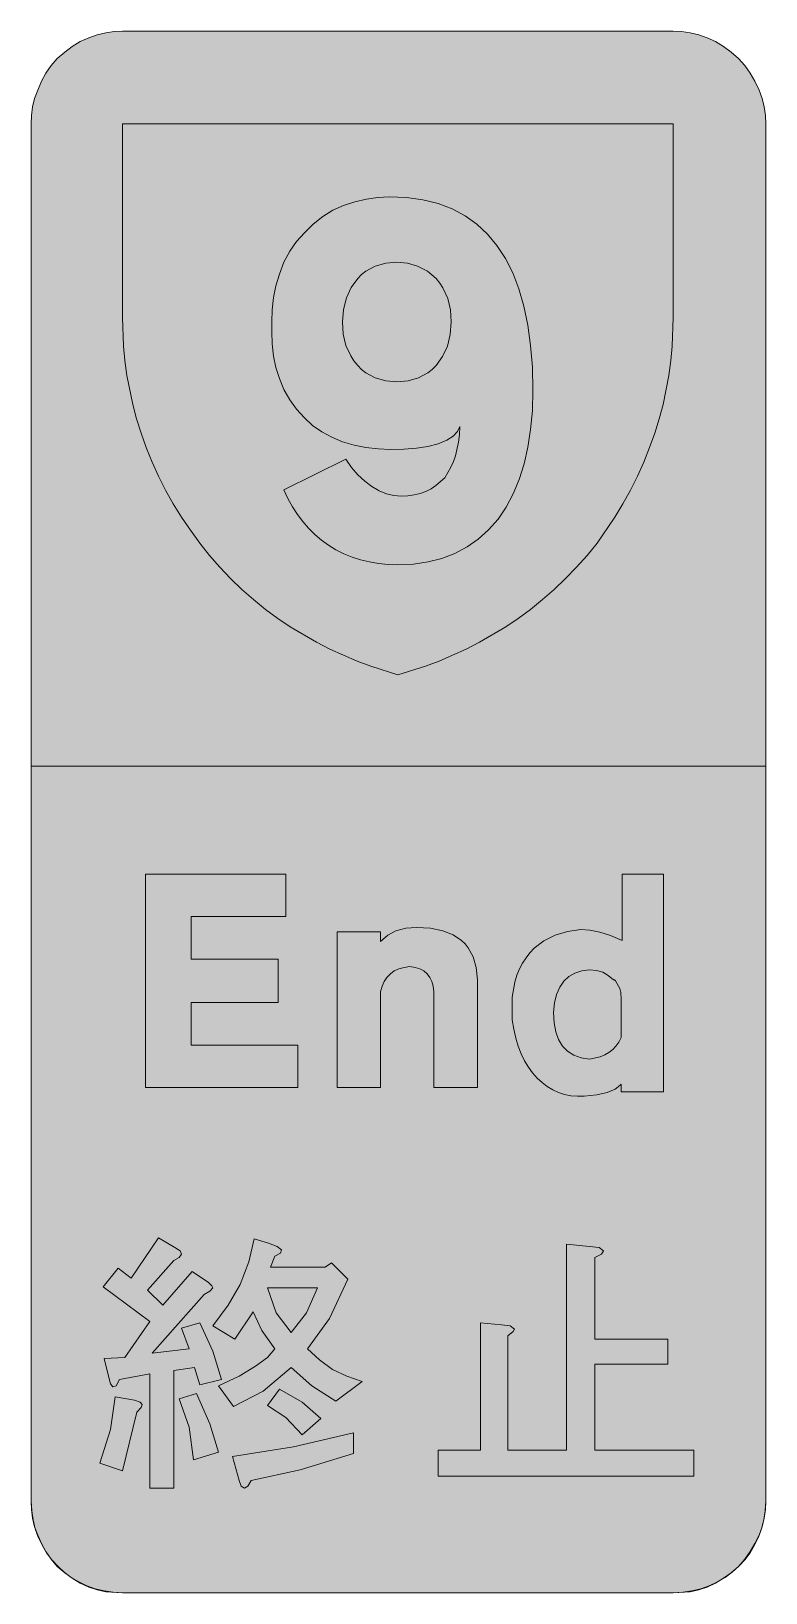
# Model space of a CAD drawing. Header units: metres. Extents: x 224 to 346, y 7 to 265.
import ezdxf

# ---------------------------------------------------------------- set-up
doc = ezdxf.new("R2010")
doc.units = ezdxf.units.M
for name, color, linetype, true_color in [('FILL_BLACK_000000', 7, 'Continuous', 0x000000), ('FILL_LIME_00FF00', 7, 'Continuous', 0x00ff00), ('FILL_WHITE_FFFFFF', 7, 'Continuous', 0xffffff), ('FILL_YELLOW_FFFF00', 7, 'Continuous', 0xffff00), ('STROKE_LIME_00FF00', 7, 'Continuous', 0x00ff00), ('STROKE_WHITE_FFFFFF', 7, 'Continuous', 0xffffff)]:
    doc.layers.add(name, color=color, linetype=linetype, true_color=true_color)

msp = doc.modelspace()

# ---------------------------------------------------------------- hatches: boundary and pattern name
at = {"layer": 'FILL_BLACK_000000', "true_color": 0x000000}
h = msp.add_hatch(color=7, dxfattribs=at)
h.dxf.hatch_style = 1
h.paths.add_polyline_path([(277.4, 192.83), (278.44, 191.63), (279.56, 190.6), (280.74, 189.72), (281.95, 189.01), (283.17, 188.5), (284.38, 188.2), (285.6, 188.1), (286.71, 188.15), (287.76, 188.3), (288.75, 188.55), (289.67, 188.89), (290.54, 189.32), (291.35, 189.85), (292.8, 191.16), (293.83, 192.89), (294.27, 193.82), (294.6, 194.76), (295.09, 197.05), (295.26, 198.3), (295.32, 199.62), (294.91, 198.82), (294.19, 198.04), (293.14, 197.34), (291.72, 196.74), (290, 196.3), (288.1, 196.02), (286.02, 195.88), (283.8, 195.84), (281.78, 195.91), (279.77, 196.13), (277.8, 196.52), (275.88, 197.1), (274.14, 197.85), (272.46, 198.74), (270.92, 199.81), (269.58, 201.06), (268.3, 202.48), (267.17, 204.03), (266.21, 205.72), (265.44, 207.54), (264.86, 209.36), (264.47, 211.27), (264.25, 213.26), (264.18, 215.28), (264.18, 216.9), (264.25, 218.92), (264.47, 220.93), (264.86, 222.9), (265.44, 224.82), (266.21, 226.77), (267.17, 228.58), (268.3, 230.21), (269.58, 231.66), (271.02, 233.07), (272.62, 234.31), (274.31, 235.36), (276.06, 236.16), (277.95, 236.76), (279.84, 237.22), (281.73, 237.5), (283.62, 237.6), (286.5, 237.47), (289.19, 237.09), (291.69, 236.46), (294.01, 235.58), (296.15, 234.45), (298.1, 233.06), (299.86, 231.43), (301.44, 229.54), (302.83, 227.41), (304.04, 225.03), (305.06, 222.4), (305.89, 219.53), (306.54, 216.4), (307.01, 213.03), (307.29, 209.42), (307.38, 205.56), (307.29, 202.27), (307.01, 199.15), (306.55, 196.21), (305.92, 193.45), (305.1, 190.88), (304.11, 188.5), (302.95, 186.31), (301.62, 184.32), (300.06, 182.55), (298.35, 181.01), (296.49, 179.71), (294.49, 178.65), (292.34, 177.82), (290.05, 177.23), (287.62, 176.88), (285.06, 176.76), (283.43, 176.81), (281.86, 176.97), (280.33, 177.23), (278.87, 177.59), (277.46, 178.05), (276.11, 178.6), (274.81, 179.25), (273.58, 180), (272.42, 180.84), (271.32, 181.77), (270.28, 182.79), (269.32, 183.9), (268.42, 185.09), (267.59, 186.37), (266.84, 187.74), (266.16, 189.18), (276.42, 194.22), (277.4, 192.83)])
h.paths.add_polyline_path([(281.3, 226.12), (279.74, 225.28), (279.04, 224.73), (278.4, 224.1), (277.32, 222.62), (276.53, 220.9), (276.05, 218.99), (275.88, 216.9), (276.02, 214.91), (276.46, 213.03), (277.25, 211.28), (277.77, 210.47), (278.4, 209.7), (279.04, 209.07), (279.74, 208.52), (281.3, 207.67), (283.03, 207.17), (284.88, 207), (286.73, 207.17), (288.46, 207.67), (290.02, 208.52), (290.72, 209.07), (291.36, 209.7), (292.44, 211.18), (293.23, 212.89), (293.71, 214.81), (293.88, 216.9), (293.74, 218.89), (293.29, 220.77), (292.51, 222.52), (291.99, 223.33), (291.36, 224.1), (289.92, 225.28), (288.32, 226.12), (286.63, 226.63), (284.88, 226.8), (283.03, 226.63), (281.3, 226.12)], flags=16)
h = msp.add_hatch(color=7, dxfattribs=at)
h.dxf.hatch_style = 1
h.paths.add_polyline_path([(250.86, 97.38), (268.5, 97.38), (268.5, 90.36), (243.3, 90.36), (243.3, 125.64), (266.52, 125.64), (266.52, 118.62), (250.86, 118.62), (250.86, 111.6), (265.26, 111.6), (265.26, 104.4), (250.86, 104.4), (250.86, 97.38)])
h = msp.add_hatch(color=7, dxfattribs=at)
h.dxf.hatch_style = 1
h.paths.add_polyline_path([(328.98, 125.64), (328.98, 89.64), (321.96, 89.64), (321.96, 90.9), (321.51, 90.46), (320.98, 90.08), (319.64, 89.51), (317.94, 89.13), (315.84, 88.92), (314.74, 88.91), (313.67, 89.01), (312.63, 89.22), (311.63, 89.55), (310.67, 89.98), (309.76, 90.52), (308.89, 91.16), (308.08, 91.91), (307.32, 92.77), (306.63, 93.72), (306, 94.78), (305.44, 95.93), (304.95, 97.18), (304.54, 98.53), (304.21, 99.98), (303.96, 101.52), (303.96, 105.3), (304.4, 107.78), (304.75, 108.91), (305.17, 109.95), (305.68, 110.93), (306.25, 111.82), (306.89, 112.64), (307.6, 113.38), (309.21, 114.62), (311.05, 115.55), (313.09, 116.17), (315.3, 116.46), (316.82, 116.36), (318.45, 116.03), (320.21, 115.47), (322.14, 114.66), (322.14, 125.64), (328.98, 125.64)])
h.paths.add_polyline_path([(321.94, 106.04), (321.78, 106.74), (321.06, 108), (320.88, 108.16), (320.7, 108.18), (319.85, 108.89), (318.92, 109.4), (317.89, 109.7), (316.74, 109.8), (315.46, 109.63), (314.32, 109.26), (313.33, 108.69), (312.49, 107.91), (311.81, 106.93), (311.3, 105.75), (310.96, 104.37), (310.8, 102.78), (310.89, 101.07), (311.17, 99.57), (311.64, 98.29), (312.28, 97.22), (313.12, 96.37), (314.14, 95.72), (315.35, 95.28), (316.74, 95.04), (318.49, 95.45), (319.26, 95.77), (319.96, 96.17), (320.58, 96.65), (321.12, 97.22), (321.58, 97.88), (321.96, 98.64), (321.96, 104.94), (321.94, 106.04)], flags=16)
h = msp.add_hatch(color=7, dxfattribs=at)
h.dxf.hatch_style = 1
h.paths.add_polyline_path([(291, 106.02), (291, 106.2), (290.88, 107.09), (290.66, 107.88), (290.33, 108.57), (289.9, 109.15), (289.35, 109.62), (288.7, 109.97), (287.93, 110.21), (287.04, 110.34), (286.08, 110.21), (285.22, 109.97), (284.46, 109.62), (283.8, 109.15), (283.24, 108.57), (282.79, 107.88), (282.43, 107.09), (282.18, 106.2), (282.18, 90.36), (274.98, 90.36), (274.98, 116.1), (282.18, 116.1), (282.18, 114.48), (283.37, 115.52), (284.7, 116.28), (286.34, 116.69), (288.12, 116.82), (290.46, 116.69), (292.48, 116.28), (294.19, 115.61), (295.59, 114.66), (296.18, 114.09), (296.69, 113.45), (297.49, 111.96), (297.99, 110.21), (298.2, 108.18), (298.2, 90.36), (291, 90.36), (291, 105.12), (291, 105.19), (291, 105.3), (291, 106.02)])
h = msp.add_hatch(color=7, dxfattribs=at)
h.dxf.hatch_style = 1
h.paths.add_polyline_path([(249.06, 63.36), (249.24, 62.82), (248.88, 62.28), (247.98, 61.74), (243.66, 56.88), (246.18, 54.36), (251.04, 59.94), (253.74, 58.14), (254.28, 57.6), (254.46, 57.24), (253.92, 56.7), (253.02, 56.16), (244.38, 46.44), (250.5, 47.16), (249.24, 50.58), (252.3, 51.48), (254.46, 46.8), (255.9, 42.12), (252.3, 41.22), (251.4, 44.1), (247.98, 43.56), (247.98, 24.12), (244.02, 24.12), (244.02, 43.02), (238.98, 42.12), (238.44, 41.04), (237.9, 40.86), (237.54, 41.4), (237.18, 42.66), (236.46, 45.54), (239.88, 45.72), (244.02, 51.66), (236.28, 57.42), (238.8, 60.48), (240.96, 58.86), (245.46, 65.52), (248.16, 63.9), (249.06, 63.36)])
h = msp.add_hatch(color=7, dxfattribs=at)
h.dxf.hatch_style = 1
h.paths.add_polyline_path([(265.8, 63.54), (265.62, 63), (264.72, 62.46), (264, 60.66), (273, 60.66), (274.08, 61.38), (276.78, 58.68), (273.72, 52.2), (270.12, 47.16), (272.1, 45.36), (274.26, 43.74), (276.6, 42.66), (279.12, 41.76), (274.8, 38.52), (270.84, 41.04), (267.42, 44.1), (262.74, 40.14), (257.88, 37.62), (255.36, 41.04), (258.78, 42.66), (261.48, 44.28), (263.46, 45.72), (264.72, 47.16), (262.56, 50.22), (261.12, 53.28), (258.06, 48.78), (254.46, 50.94), (256.98, 54.36), (258.96, 57.78), (260.4, 61.56), (261.3, 65.34), (263.64, 64.62), (265.08, 64.08), (265.8, 63.54)])
h.paths.add_polyline_path([(267.42, 49.86), (269.94, 53.1), (271.74, 57.24), (263.46, 57.24), (264.9, 53.1), (267.42, 49.86)], flags=16)
h = msp.add_hatch(color=7, dxfattribs=at)
h.dxf.hatch_style = 1
h.paths.add_polyline_path([(318.36, 63.9), (319.08, 63.36), (318.72, 62.82), (317.64, 62.28), (317.64, 48.78), (329.7, 48.78), (329.7, 44.64), (317.64, 44.64), (317.64, 30.42), (334.02, 30.42), (334.02, 26.1), (291.72, 26.1), (291.72, 30.42), (298.74, 30.42), (298.74, 51.48), (302.16, 51.12), (303.6, 50.94), (304.32, 50.4), (304.14, 50.04), (303.24, 49.32), (303.24, 30.42), (312.96, 30.42), (312.96, 64.44), (316.74, 64.08), (318.36, 63.9)])
h = msp.add_hatch(color=7, dxfattribs=at)
h.dxf.hatch_style = 1
h.paths.add_polyline_path([(242.4, 38.34), (242.76, 37.98), (242.58, 37.44), (241.86, 36.72), (239.52, 27), (235.74, 28.26), (237.54, 33.84), (238.26, 39.24), (241.5, 38.7), (242.4, 38.34)])
h = msp.add_hatch(color=7, dxfattribs=at)
h.dxf.hatch_style = 1
h.paths.add_polyline_path([(253.92, 34.74), (255.36, 30.06), (251.22, 28.8), (250.5, 34.2), (248.88, 38.88), (251.76, 39.78), (253.92, 34.74)])
h = msp.add_hatch(color=7, dxfattribs=at)
h.dxf.hatch_style = 1
h.paths.add_polyline_path([(269.22, 38.34), (272.28, 35.64), (269.22, 32.94), (266.52, 35.82), (263.46, 37.8), (265.44, 40.5), (269.22, 38.34)])
h = msp.add_hatch(color=7, dxfattribs=at)
h.dxf.hatch_style = 1
h.paths.add_polyline_path([(267.78, 30.96), (277.68, 33.3), (277.68, 29.88), (268.86, 27.18), (260.76, 25.38), (260.22, 24.48), (259.68, 24.12), (259.14, 24.48), (258.78, 25.38), (257.7, 29.34), (267.78, 30.96)])
at = {"layer": 'FILL_LIME_00FF00', "true_color": 0x00ff00}
h = msp.add_hatch(color=7, dxfattribs=at)
h.dxf.hatch_style = 1
h.paths.add_polyline_path([(224.4, 249.66), (224.44, 251.04), (224.6, 252.45), (224.93, 253.86), (225.48, 255.24), (226.09, 256.69), (226.83, 258.05), (227.71, 259.32), (228.72, 260.46), (229.94, 261.5), (231.19, 262.44), (232.52, 263.24), (233.94, 263.88), (235.32, 264.35), (236.73, 264.69), (238.14, 264.89), (239.52, 264.96), (330.6, 264.96), (331.98, 264.89), (333.39, 264.69), (334.8, 264.35), (336.18, 263.88), (337.6, 263.24), (338.92, 262.44), (340.18, 261.5), (341.4, 260.46), (342.42, 259.32), (343.31, 258.05), (344.11, 256.69), (344.82, 255.24), (345.29, 253.86), (345.63, 252.45), (345.83, 251.04), (345.9, 249.66), (345.9, 143.46), (224.4, 143.46), (224.4, 249.66)])
at = {"layer": 'FILL_WHITE_FFFFFF', "true_color": 0xffffff}
h = msp.add_hatch(color=7, dxfattribs=at)
h.dxf.hatch_style = 1
h.paths.add_polyline_path([(345.9, 143.46), (345.9, 21.96), (345.83, 20.58), (345.63, 19.17), (345.29, 17.76), (344.82, 16.38), (344.11, 14.96), (343.31, 13.64), (342.42, 12.38), (341.4, 11.16), (340.18, 10.14), (338.92, 9.25), (337.6, 8.45), (336.18, 7.74), (334.8, 7.3), (333.39, 7.02), (330.6, 6.84), (239.52, 6.84), (236.73, 7.02), (235.32, 7.3), (233.94, 7.74), (232.52, 8.45), (231.19, 9.25), (229.94, 10.14), (228.72, 11.16), (227.71, 12.38), (226.83, 13.64), (226.09, 14.96), (225.48, 16.38), (224.93, 17.76), (224.6, 19.17), (224.44, 20.58), (224.4, 21.96), (224.4, 143.46), (345.9, 143.46)])
at = {"layer": 'FILL_YELLOW_FFFF00', "true_color": 0xffff00}
h = msp.add_hatch(color=7, dxfattribs=at)
h.dxf.hatch_style = 1
h.paths.add_polyline_path([(330.6, 249.66), (330.6, 217.62), (330.44, 212.92), (330.22, 210.51), (329.88, 208.08), (328.91, 203.24), (328.29, 200.87), (327.54, 198.54), (326.68, 196.13), (325.72, 193.75), (324.66, 191.41), (323.51, 189.11), (322.27, 186.86), (320.93, 184.64), (318, 180.36), (316.34, 178.31), (314.6, 176.35), (312.79, 174.47), (310.91, 172.69), (308.98, 171), (306.99, 169.4), (304.95, 167.9), (302.88, 166.5), (298.54, 163.96), (296.32, 162.83), (294.06, 161.82), (291.87, 160.83), (289.63, 160), (285.06, 158.58), (280.56, 160), (278.33, 160.83), (276.06, 161.82), (273.8, 162.83), (271.58, 163.96), (267.24, 166.5), (265.17, 167.9), (263.13, 169.4), (261.15, 171), (259.23, 172.69), (257.38, 174.47), (255.6, 176.35), (253.9, 178.31), (252.3, 180.36), (250.73, 182.48), (249.26, 184.64), (247.9, 186.86), (246.63, 189.11), (245.47, 191.41), (244.4, 193.75), (243.44, 196.13), (242.58, 198.54), (241.83, 200.87), (241.21, 203.24), (240.24, 208.08), (239.9, 210.51), (239.68, 212.92), (239.52, 217.62), (239.52, 249.66), (330.6, 249.66)])

# ---------------------------------------------------------------- linework, layer by layer
at = {"layer": 'FILL_BLACK_000000', "lineweight": 0, "true_color": 0x000000}
for points in [[(277.4, 192.83), (278.44, 191.63), (279.56, 190.6), (280.74, 189.72), (281.95, 189.01), (283.17, 188.5), (284.38, 188.2), (285.6, 188.1), (286.71, 188.15), (287.76, 188.3), (288.75, 188.55), (289.67, 188.89), (290.54, 189.32), (291.35, 189.85), (292.8, 191.16), (293.83, 192.89), (294.27, 193.82), (294.6, 194.76), (295.09, 197.05), (295.26, 198.3), (295.32, 199.62), (294.91, 198.82), (294.19, 198.04), (293.14, 197.34), (291.72, 196.74), (290, 196.3), (288.1, 196.02), (286.02, 195.88), (283.8, 195.84), (281.78, 195.91), (279.77, 196.13), (277.8, 196.52), (275.88, 197.1), (274.14, 197.85), (272.46, 198.74), (270.92, 199.81), (269.58, 201.06), (268.3, 202.48), (267.17, 204.03), (266.21, 205.72), (265.44, 207.54), (264.86, 209.36), (264.47, 211.27), (264.25, 213.26), (264.18, 215.28), (264.18, 216.9), (264.25, 218.92), (264.47, 220.93), (264.86, 222.9), (265.44, 224.82), (266.21, 226.77), (267.17, 228.58), (268.3, 230.21), (269.58, 231.66), (271.02, 233.07), (272.62, 234.31), (274.31, 235.36), (276.06, 236.16), (277.95, 236.76), (279.84, 237.22), (281.73, 237.5), (283.62, 237.6), (286.5, 237.47), (289.19, 237.09), (291.69, 236.46), (294.01, 235.58), (296.15, 234.45), (298.1, 233.06), (299.86, 231.43), (301.44, 229.54), (302.83, 227.41), (304.04, 225.03), (305.06, 222.4), (305.89, 219.53), (306.54, 216.4), (307.01, 213.03), (307.29, 209.42), (307.38, 205.56), (307.29, 202.27), (307.01, 199.15), (306.55, 196.21), (305.92, 193.45), (305.1, 190.88), (304.11, 188.5), (302.95, 186.31), (301.62, 184.32), (300.06, 182.55), (298.35, 181.01), (296.49, 179.71), (294.49, 178.65), (292.34, 177.82), (290.05, 177.23), (287.62, 176.88), (285.06, 176.76), (283.43, 176.81), (281.86, 176.97), (280.33, 177.23), (278.87, 177.59), (277.46, 178.05), (276.11, 178.6), (274.81, 179.25), (273.58, 180), (272.42, 180.84), (271.32, 181.77), (270.28, 182.79), (269.32, 183.9), (268.42, 185.09), (267.59, 186.37), (266.84, 187.74), (266.16, 189.18), (276.42, 194.22)], [(281.3, 226.12), (279.74, 225.28), (279.04, 224.73), (278.4, 224.1), (277.32, 222.62), (276.53, 220.9), (276.05, 218.99), (275.88, 216.9), (276.02, 214.91), (276.46, 213.03), (277.25, 211.28), (277.77, 210.47), (278.4, 209.7), (279.04, 209.07), (279.74, 208.52), (281.3, 207.67), (283.03, 207.17), (284.88, 207), (286.73, 207.17), (288.46, 207.67), (290.02, 208.52), (290.72, 209.07), (291.36, 209.7), (292.44, 211.18), (293.23, 212.89), (293.71, 214.81), (293.88, 216.9), (293.74, 218.89), (293.29, 220.77), (292.51, 222.52), (291.99, 223.33), (291.36, 224.1), (289.92, 225.28), (288.32, 226.12), (286.63, 226.63), (284.88, 226.8), (283.03, 226.63)], [(250.86, 97.38), (268.5, 97.38), (268.5, 90.36), (243.3, 90.36), (243.3, 125.64), (266.52, 125.64), (266.52, 118.62), (250.86, 118.62), (250.86, 111.6), (265.26, 111.6), (265.26, 104.4), (250.86, 104.4)], [(328.98, 125.64), (328.98, 89.64), (321.96, 89.64), (321.96, 90.9), (321.51, 90.46), (320.98, 90.08), (319.64, 89.51), (317.94, 89.13), (315.84, 88.92), (314.74, 88.91), (313.67, 89.01), (312.63, 89.22), (311.63, 89.55), (310.67, 89.98), (309.76, 90.52), (308.89, 91.16), (308.08, 91.91), (307.32, 92.77), (306.63, 93.72), (306, 94.78), (305.44, 95.93), (304.95, 97.18), (304.54, 98.53), (304.21, 99.98), (303.96, 101.52), (303.96, 105.3), (304.4, 107.78), (304.75, 108.91), (305.17, 109.95), (305.68, 110.93), (306.25, 111.82), (306.89, 112.64), (307.6, 113.38), (309.21, 114.62), (311.05, 115.55), (313.09, 116.17), (315.3, 116.46), (316.82, 116.36), (318.45, 116.03), (320.21, 115.47), (322.14, 114.66), (322.14, 125.64)], [(291, 106.02), (291, 106.2), (290.88, 107.09), (290.66, 107.88), (290.33, 108.57), (289.9, 109.15), (289.35, 109.62), (288.7, 109.97), (287.93, 110.21), (287.04, 110.34), (286.08, 110.21), (285.22, 109.97), (284.46, 109.62), (283.8, 109.15), (283.24, 108.57), (282.79, 107.88), (282.43, 107.09), (282.18, 106.2), (282.18, 90.36), (274.98, 90.36), (274.98, 116.1), (282.18, 116.1), (282.18, 114.48), (283.37, 115.52), (284.7, 116.28), (286.34, 116.69), (288.12, 116.82), (290.46, 116.69), (292.48, 116.28), (294.19, 115.61), (295.59, 114.66), (296.18, 114.09), (296.69, 113.45), (297.49, 111.96), (297.99, 110.21), (298.2, 108.18), (298.2, 90.36), (291, 90.36), (291, 105.12), (291, 105.19), (291, 105.3)], [(321.94, 106.04), (321.78, 106.74), (321.06, 108), (320.88, 108.16), (320.7, 108.18), (319.85, 108.89), (318.92, 109.4), (317.89, 109.7), (316.74, 109.8), (315.46, 109.63), (314.32, 109.26), (313.33, 108.69), (312.49, 107.91), (311.81, 106.93), (311.3, 105.75), (310.96, 104.37), (310.8, 102.78), (310.89, 101.07), (311.17, 99.57), (311.64, 98.29), (312.28, 97.22), (313.12, 96.37), (314.14, 95.72), (315.35, 95.28), (316.74, 95.04), (318.49, 95.45), (319.26, 95.77), (319.96, 96.17), (320.58, 96.65), (321.12, 97.22), (321.58, 97.88), (321.96, 98.64), (321.96, 104.94)], [(249.06, 63.36), (249.24, 62.82), (248.88, 62.28), (247.98, 61.74), (243.66, 56.88), (246.18, 54.36), (251.04, 59.94), (253.74, 58.14), (254.28, 57.6), (254.46, 57.24), (253.92, 56.7), (253.02, 56.16), (244.38, 46.44), (250.5, 47.16), (249.24, 50.58), (252.3, 51.48), (254.46, 46.8), (255.9, 42.12), (252.3, 41.22), (251.4, 44.1), (247.98, 43.56), (247.98, 24.12), (244.02, 24.12), (244.02, 43.02), (238.98, 42.12), (238.44, 41.04), (237.9, 40.86), (237.54, 41.4), (237.18, 42.66), (236.46, 45.54), (239.88, 45.72), (244.02, 51.66), (236.28, 57.42), (238.8, 60.48), (240.96, 58.86), (245.46, 65.52), (248.16, 63.9)], [(265.8, 63.54), (265.62, 63), (264.72, 62.46), (264, 60.66), (273, 60.66), (274.08, 61.38), (276.78, 58.68), (273.72, 52.2), (270.12, 47.16), (272.1, 45.36), (274.26, 43.74), (276.6, 42.66), (279.12, 41.76), (274.8, 38.52), (270.84, 41.04), (267.42, 44.1), (262.74, 40.14), (257.88, 37.62), (255.36, 41.04), (258.78, 42.66), (261.48, 44.28), (263.46, 45.72), (264.72, 47.16), (262.56, 50.22), (261.12, 53.28), (258.06, 48.78), (254.46, 50.94), (256.98, 54.36), (258.96, 57.78), (260.4, 61.56), (261.3, 65.34), (263.64, 64.62), (265.08, 64.08)], [(318.36, 63.9), (319.08, 63.36), (318.72, 62.82), (317.64, 62.28), (317.64, 48.78), (329.7, 48.78), (329.7, 44.64), (317.64, 44.64), (317.64, 30.42), (334.02, 30.42), (334.02, 26.1), (291.72, 26.1), (291.72, 30.42), (298.74, 30.42), (298.74, 51.48), (302.16, 51.12), (303.6, 50.94), (304.32, 50.4), (304.14, 50.04), (303.24, 49.32), (303.24, 30.42), (312.96, 30.42), (312.96, 64.44), (316.74, 64.08)], [(267.42, 49.86), (269.94, 53.1), (271.74, 57.24), (263.46, 57.24), (264.9, 53.1)], [(242.4, 38.34), (242.76, 37.98), (242.58, 37.44), (241.86, 36.72), (239.52, 27), (235.74, 28.26), (237.54, 33.84), (238.26, 39.24), (241.5, 38.7)], [(253.92, 34.74), (255.36, 30.06), (251.22, 28.8), (250.5, 34.2), (248.88, 38.88), (251.76, 39.78)], [(269.22, 38.34), (272.28, 35.64), (269.22, 32.94), (266.52, 35.82), (263.46, 37.8), (265.44, 40.5)], [(267.78, 30.96), (277.68, 33.3), (277.68, 29.88), (268.86, 27.18), (260.76, 25.38), (260.22, 24.48), (259.68, 24.12), (259.14, 24.48), (258.78, 25.38), (257.7, 29.34)]]:
    msp.add_lwpolyline(points, close=True, dxfattribs=at)
at = {"layer": 'FILL_LIME_00FF00', "lineweight": 0, "true_color": 0x00ff00}
msp.add_lwpolyline([(224.4, 249.66), (224.44, 251.04), (224.6, 252.45), (224.93, 253.86), (225.48, 255.24), (226.09, 256.69), (226.83, 258.05), (227.71, 259.32), (228.72, 260.46), (229.94, 261.5), (231.19, 262.44), (232.52, 263.24), (233.94, 263.88), (235.32, 264.35), (236.73, 264.69), (238.14, 264.89), (239.52, 264.96), (330.6, 264.96), (331.98, 264.89), (333.39, 264.69), (334.8, 264.35), (336.18, 263.88), (337.6, 263.24), (338.92, 262.44), (340.18, 261.5), (341.4, 260.46), (342.42, 259.32), (343.31, 258.05), (344.11, 256.69), (344.82, 255.24), (345.29, 253.86), (345.63, 252.45), (345.83, 251.04), (345.9, 249.66), (345.9, 143.46), (224.4, 143.46)], close=True, dxfattribs=at)
at = {"layer": 'FILL_WHITE_FFFFFF', "lineweight": 0, "true_color": 0xffffff}
msp.add_lwpolyline([(345.9, 143.46), (345.9, 21.96), (345.83, 20.58), (345.63, 19.17), (345.29, 17.76), (344.82, 16.38), (344.11, 14.96), (343.31, 13.64), (342.42, 12.38), (341.4, 11.16), (340.18, 10.14), (338.92, 9.25), (337.6, 8.45), (336.18, 7.74), (334.8, 7.3), (333.39, 7.02), (330.6, 6.84), (239.52, 6.84), (236.73, 7.02), (235.32, 7.3), (233.94, 7.74), (232.52, 8.45), (231.19, 9.25), (229.94, 10.14), (228.72, 11.16), (227.71, 12.38), (226.83, 13.64), (226.09, 14.96), (225.48, 16.38), (224.93, 17.76), (224.6, 19.17), (224.44, 20.58), (224.4, 21.96), (224.4, 143.46)], close=True, dxfattribs=at)
at = {"layer": 'FILL_YELLOW_FFFF00', "lineweight": 0, "true_color": 0xffff00}
msp.add_lwpolyline([(330.6, 249.66), (330.6, 217.62), (330.44, 212.92), (330.22, 210.51), (329.88, 208.08), (328.91, 203.24), (328.29, 200.87), (327.54, 198.54), (326.68, 196.13), (325.72, 193.75), (324.66, 191.41), (323.51, 189.11), (322.27, 186.86), (320.93, 184.64), (318, 180.36), (316.34, 178.31), (314.6, 176.35), (312.79, 174.47), (310.91, 172.69), (308.98, 171), (306.99, 169.4), (304.95, 167.9), (302.88, 166.5), (298.54, 163.96), (296.32, 162.83), (294.06, 161.82), (291.87, 160.83), (289.63, 160), (285.06, 158.58), (280.56, 160), (278.33, 160.83), (276.06, 161.82), (273.8, 162.83), (271.58, 163.96), (267.24, 166.5), (265.17, 167.9), (263.13, 169.4), (261.15, 171), (259.23, 172.69), (257.38, 174.47), (255.6, 176.35), (253.9, 178.31), (252.3, 180.36), (250.73, 182.48), (249.26, 184.64), (247.9, 186.86), (246.63, 189.11), (245.47, 191.41), (244.4, 193.75), (243.44, 196.13), (242.58, 198.54), (241.83, 200.87), (241.21, 203.24), (240.24, 208.08), (239.9, 210.51), (239.68, 212.92), (239.52, 217.62), (239.52, 249.66)], close=True, dxfattribs=at)
at = {"layer": 'STROKE_LIME_00FF00', "lineweight": 0, "true_color": 0x00ff00}
for points in [[(224.4, 143.46), (224.4, 21.96)], [(345.9, 21.96), (345.9, 143.46)], [(224.4, 21.96), (224.48, 20.4), (224.7, 18.88), (225.07, 17.42), (225.57, 16.03), (226.2, 14.7), (226.95, 13.46), (227.82, 12.3), (228.79, 11.23), (229.86, 10.26), (231.02, 9.39), (232.26, 8.64), (233.59, 8.01), (234.98, 7.51), (236.44, 7.14), (237.96, 6.92), (239.52, 6.84)], [(330.6, 6.84), (332.17, 6.92), (333.69, 7.14), (335.15, 7.51), (336.56, 8.01), (337.9, 8.64), (339.16, 9.39), (340.34, 10.26), (341.42, 11.23), (342.41, 12.3), (343.29, 13.46), (344.06, 14.7), (344.7, 16.03), (345.21, 17.42), (345.59, 18.88), (345.82, 20.4), (345.9, 21.96)], [(239.52, 6.84), (330.6, 6.84)]]:
    msp.add_lwpolyline(points, dxfattribs=at)
at = {"layer": 'STROKE_WHITE_FFFFFF', "lineweight": 0, "true_color": 0xffffff}
msp.add_lwpolyline([(224.4, 143.46), (345.9, 143.46)], dxfattribs=at)

doc.saveas('drawing.dxf')
